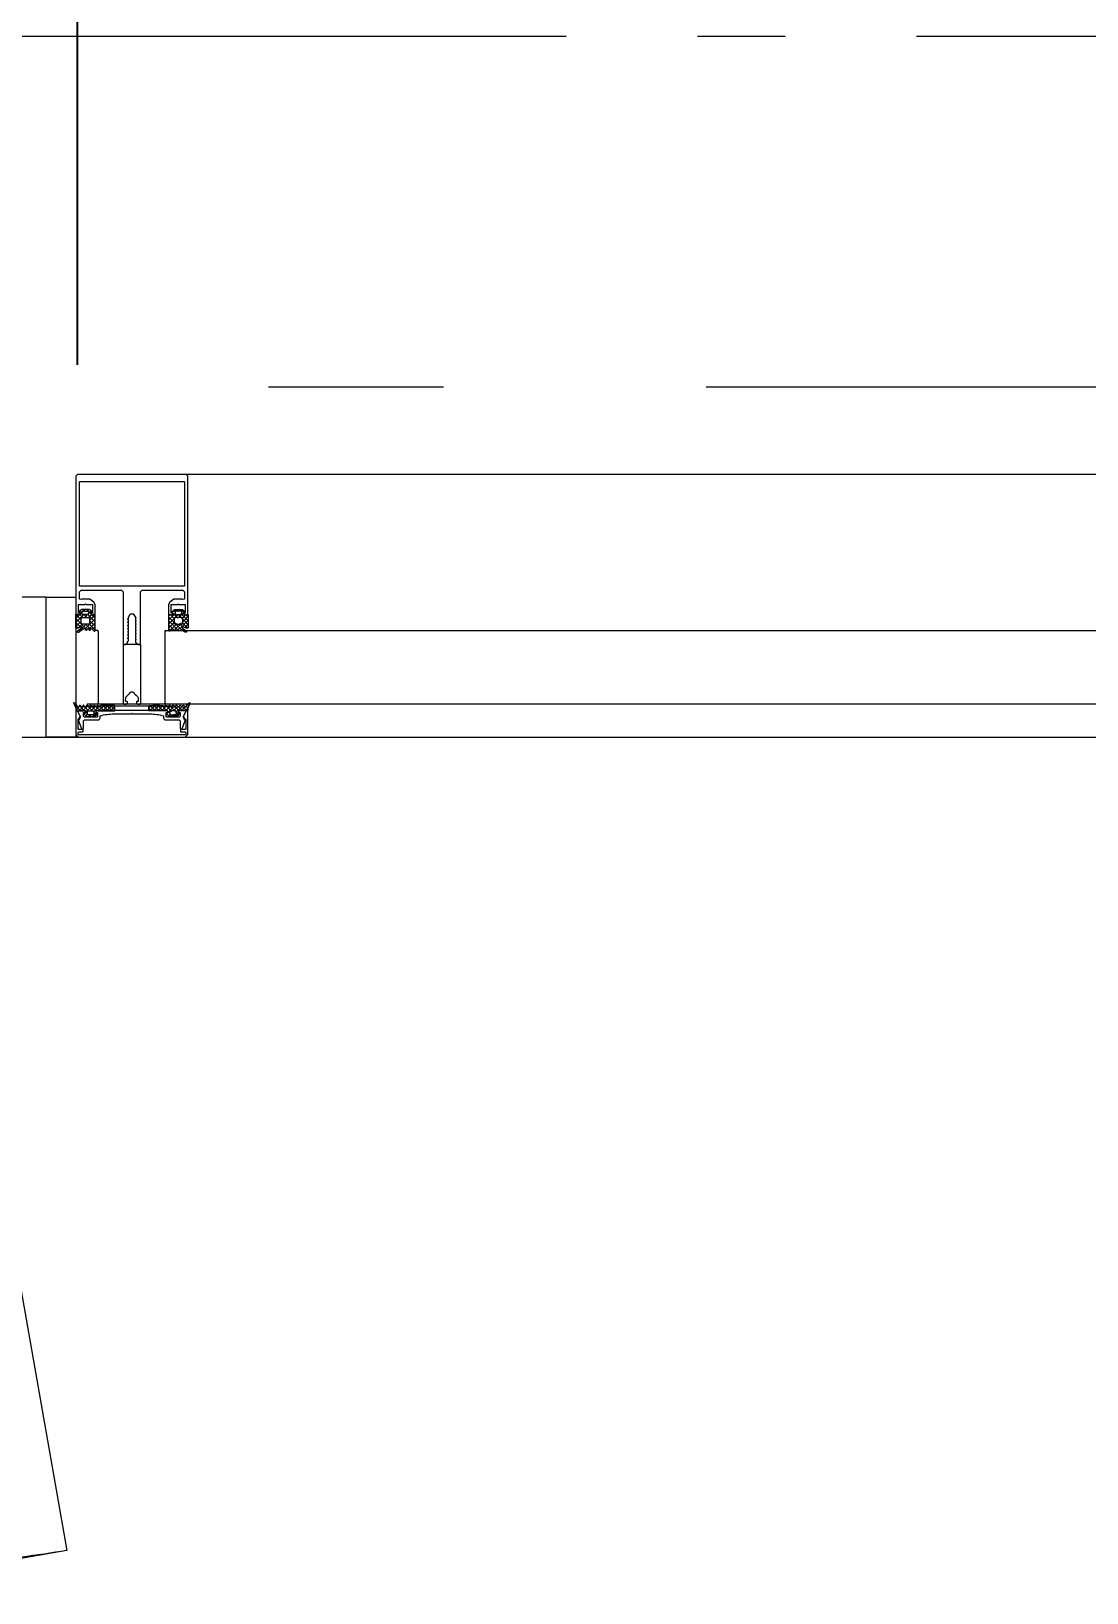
# Model space of a CAD drawing. Header units: millimetres. Extents: x -85420 to 1195317, y -69347 to 470418.
# Drawn here: x 449821 to 450424, y 58088 to 58979 of the extents above; entities that cross this region are included whole.
import ezdxf

# ---------------------------------------------------------------- set-up
doc = ezdxf.new("R2010")
doc.units = ezdxf.units.MM
for name, pattern in [('ACAD_ISO03W100', [30, 12, -18]), ('GOST2.303 6', [12, 8, -1.5, 1, -1.5]), ('ГОСТ 2.303 5', [24, 20, -1.5, 1, -1.5]), ('ГОСТ 2.303 6', [12, 8, -1.5, 1, -1.5]), ('осевая', [50.8, 31.75, -6.35, 6.35, -6.35])]:
    doc.linetypes.add(name, pattern=pattern)
for name, color, linetype, lineweight in [('!М_Перегородки_АЛЮ+стекло', 4, 'Continuous', 15), ('!ФС_Ригели_балки', 251, 'ГОСТ 2.303 6', 15), ('+АР_Осевые линии', 252, 'GOST2.303 6', 9), ('СПДС_РАЗМЕРЫ', 252, 'Continuous', 0)]:
    doc.layers.add(name, color=color, linetype=linetype, lineweight=lineweight)
doc.layers.add('ОСИ', color=7, linetype='осевая', lineweight=13, true_color=0x999999)
doc.styles.add('ГОСТ 2.304', font='CS_Gost2304.shx', dxfattribs={"oblique": 10})
doc.dimstyles.new('СПДС', dxfattribs={"dimscale": 100, "dimtxt": 2.5, "dimasz": 2.5, "dimexe": 2, "dimexo": 0.625, "dimgap": 1, "dimtad": 1, "dimdec": 0, "dimrnd": 5, "dimtxsty": 'ГОСТ 2.304', "dimblk": 'OBLIQUE', "dimblk1": 'OBLIQUE', "dimblk2": 'OBLIQUE', "dimcen": 2.5, "dimdle": 2, "dimadec": 0, "dimazin": 2, "dimtfac": 0.75, "dimtdec": 4, "dimtmove": 1, "dimatfit": 3, "dimfxl": 1, "dimtfill": 1, "dimtolj": 1, "dimarcsym": 1})
pattern_1 = [(45, (127555.1525, 106971.9369), (-1.122532015, 1.122532015), []), (135, (127555.1525, 106971.9369), (-1.122532015, -1.122532015), [])]

# ---------------------------------------------------------------- blocks, each defined once
blk = doc.blocks.new('1700-3')
for points in [[(80, 1600), (0, 1600), (0, 1583), (80, 1583), (80, 1600)], [(0, 1583), (80, 1583), (80, 1513), (50, 1513), (50, 1513), (0, 1513), (0, 1583)]]:
    blk.add_lwpolyline(points)
blk.add_lwpolyline([(-476.26, 1526.04), (-12.13, 1444.2), (0, 1513), (-464.13, 1594.84)], close=True)
at = {"linetype": 'ACAD_ISO03W100', "ltscale": 3}
blk.add_arc((0, 1513), 471.29, 170, 270, dxfattribs=at)
blk = doc.blocks.new('_Oblique')
at = {"color": 0, "linetype": 'ByBlock', "lineweight": -2}
blk.add_line((-0.5, -0.5), (0.5, 0.5), dxfattribs=at)
blk = doc.blocks.new('*D290')
at = {"layer": 'Defpoints', "color": 0, "ltscale": 100, "transparency": 16777216}
for p in [(449847.35, 59209.33), (448146.37, 58976.42), (449847.35, 58726.42)]:
    blk.add_point(p, dxfattribs=at)
at = {"layer": 'СПДС_РАЗМЕРЫ', "color": 0, "lineweight": -2, "ltscale": 100, "transparency": 16777216}
for p, q in [((448146.37, 59038.92), (448146.37, 59409.33)), ((449847.35, 58788.92), (449847.35, 59409.33)), ((447946.37, 59209.33), (450047.35, 59209.33))]:
    blk.add_line(p, q, dxfattribs=at)
at = {"layer": 'СПДС_РАЗМЕРЫ', "color": 0, "lineweight": -2, "ltscale": 100, "transparency": 16777216, "xscale": 250, "yscale": 250, "zscale": 250, "rotation": 180}
blk.add_blockref('_Oblique', (448146.37, 59209.33), dxfattribs=at)
at = {"layer": 'СПДС_РАЗМЕРЫ', "color": 0, "lineweight": -2, "ltscale": 100, "transparency": 16777216, "xscale": 250, "yscale": 250, "zscale": 250}
blk.add_blockref('_Oblique', (449847.35, 59209.33), dxfattribs=at)
at = {"layer": 'СПДС_РАЗМЕРЫ', "color": 0, "ltscale": 100, "transparency": 16777216, "insert": (448996.86, 59434.33), "char_height": 250, "attachment_point": 5, "style": 'ГОСТ 2.304', "bg_fill": 3, "box_fill_scale": 1.1, "bg_fill_color": 256, "bg_fill_true_color": 13158600, "bg_fill_transparency": 0}
blk.add_mtext('\\A1;1700', dxfattribs=at)
blk = doc.blocks.new('*U49')
at = {"linetype": 'ГОСТ 2.303 5', "ltscale": 50}
blk.add_lwpolyline([(5560, 400), (0, 400), (0, 0), (5560, 0)], close=True, dxfattribs=at)
blk = doc.blocks.new('Из_буфера30619')
blk.add_blockref('*U49', (6000, -12000))
blk = doc.blocks.new('A$C314F1C93')
at = {"layer": '+АР_Осевые линии', "linetype": 'ГОСТ 2.303 5', "lineweight": 0, "ltscale": 100}
blk.add_lwpolyline([(-4200, 43450), (75280, 43450)], dxfattribs=at)

msp = doc.modelspace()

# ---------------------------------------------------------------- block references
at = {"layer": 'ОСИ', "ltscale": 40}
msp.add_blockref('A$C314F1C93', (430406.37, 15326.42, 0), dxfattribs=at)

# ---------------------------------------------------------------- next in the draw order: hatches: boundary and pattern name
at = {"layer": '!М_Перегородки_АЛЮ+стекло'}
h = msp.add_hatch(dxfattribs=at)
h.set_pattern_fill('ANSI37', color=256, scale=0.5)
h.set_pattern_definition([(45, (127555.1525, 106972.5792), (-1.122532015, 1.122532015), []), (135, (127555.1525, 106972.5792), (-1.122532015, -1.122532015), [])])
edge = h.paths.add_edge_path()
edge.add_arc((449842.31, 58645.79), 11.02, 301.32018, 310.12178)
edge.add_arc((449847.75, 58636.91), 0.602, 203.62784, 297.88064)
edge.add_arc((449847.6, 58636.73), 0.4, 111.54212, 188.45788)
edge.add_arc((449842.3, 58645.62), 9.95, 301.18717, 319.274)
edge.add_arc((449849.61, 58639.32), 0.305, 320.37, 475.01424)
edge.add_line((449847.4, 58638.74), (449849.48, 58639.59))
edge.add_arc((449847.27, 58639.01), 0.304, 270, 295.0452)
edge.add_line((449846.54, 58638.71), (449847.27, 58638.71))
edge.add_arc((449846.54, 58639.02), 0.306, 176.84485, 269.92113)
edge.add_line((449846.24, 58646.23), (449846.24, 58639.03))
edge.add_arc((449846.42, 58646.23), 0.183, 90, 180)
edge.add_line((449847.52, 58646.41), (449846.42, 58646.41))
edge.add_arc((449847.52, 58645.98), 0.427, 38.4732, 90)
edge.add_arc((449848.19, 58646.51), 0.427, 218.4732, 360)
edge.add_line((449848.61, 58647.61), (449848.61, 58646.51))
edge.add_arc((449848.43, 58647.61), 0.183, 0, 90)
edge.add_line((449848.31, 58647.79), (449848.43, 58647.79))
edge.add_arc((449848.31, 58647.98), 0.183, 134.98919, 270)
edge.add_line((449849.4, 58649.2), (449848.18, 58648.11))
edge.add_arc((449849.78, 58648.69), 0.637, 89.04229, 126.37432)
edge.add_line((449853.93, 58649.33), (449849.79, 58649.33))
edge.add_arc((449853.94, 58648.69), 0.637, 53.62568, 90.95771)
edge.add_line((449855.54, 58648.11), (449854.32, 58649.2))
edge.add_arc((449855.41, 58647.98), 0.183, 270, 405.01081)
edge.add_line((449855.29, 58647.79), (449855.41, 58647.79))
edge.add_arc((449855.29, 58647.61), 0.183, 90, 180)
edge.add_line((449855.11, 58646.51), (449855.11, 58647.61))
edge.add_arc((449855.53, 58646.51), 0.427, 180, 321.5268)
edge.add_arc((449856.2, 58645.98), 0.427, 90, 141.5268)
edge.add_line((449857.16, 58646.41), (449856.2, 58646.41))
edge.add_arc((449857.16, 58646.23), 0.183, 0, 90)
edge.add_line((449857.35, 58637.23), (449857.35, 58646.23))
edge.add_arc((449857.04, 58637.23), 0.305, 359.97312, 360.02688)
edge.add_arc((449857.04, 58637.23), 0.305, 225.0039, 359.97312)
edge.add_line((449855.52, 58638.34), (449856.83, 58637.01))
edge.add_arc((449855.3, 58638.13), 0.305, 45.00818, 145.65327)
edge.add_line((449854.56, 58637.57), (449855.05, 58638.3))
edge.add_arc((449854.31, 58637.74), 0.305, 214.34291, 325.65709)
edge.add_line((449853.57, 58638.3), (449854.06, 58637.57))
edge.add_arc((449853.32, 58638.13), 0.305, 34.34291, 145.65709)
edge.add_line((449852.58, 58637.57), (449853.07, 58638.3))
edge.add_arc((449852.33, 58637.74), 0.305, 214.34291, 325.65709)
edge.add_line((449851.59, 58638.3), (449852.08, 58637.57))
edge.add_arc((449851.34, 58638.13), 0.305, 34.33696, 110.83556)
edge.add_arc((449853.31, 58632.69), 6.09, 109.99174, 129.84721)
edge = h.paths.add_edge_path(flags=16)
edge.add_line((449853.14, 58646.4), (449850.56, 58646.4))
edge.add_arc((449850.56, 58646.94), 0.541, 180, 270)
edge.add_line((449850.02, 58646.94), (449850.02, 58647.93))
edge.add_arc((449850.56, 58647.93), 0.541, 90, 180)
edge.add_line((449850.56, 58648.47), (449853.14, 58648.47))
edge.add_arc((449853.14, 58647.93), 0.541, 0, 90)
edge.add_line((449853.68, 58647.93), (449853.68, 58646.94))
edge.add_arc((449853.14, 58646.94), 0.541, 270, 360)
edge = h.paths.add_edge_path(flags=16)
edge.add_arc((449849.96, 58644.15), 0.541, 90, 180)
edge.add_line((449849.96, 58644.69), (449853.74, 58644.69))
edge.add_arc((449853.74, 58644.15), 0.541, 0, 90)
edge.add_line((449854.28, 58644.15), (449854.28, 58641.58))
edge.add_arc((449853.74, 58641.58), 0.541, 270, 360)
edge.add_line((449853.74, 58641.04), (449849.96, 58641.04))
edge.add_arc((449849.96, 58641.58), 0.541, 180, 270)
edge.add_line((449849.42, 58641.58), (449849.42, 58644.15))
h = msp.add_hatch(dxfattribs=at)
h.set_pattern_fill('ANSI37', color=256, scale=0.5)
h.set_pattern_definition([(45, (127555.1525, 106972.5792), (-1.122532015, 1.122532015), []), (135, (127555.1525, 106972.5792), (-1.122532015, -1.122532015), [])])
edge = h.paths.add_edge_path()
edge.add_line((449902.29, 58637.57), (449901.81, 58638.3))
edge.add_arc((449901.55, 58638.13), 0.305, 34.34673, 134.99182)
edge.add_line((449901.34, 58638.34), (449900.03, 58637.01))
edge.add_arc((449899.81, 58637.23), 0.305, 180.02688, 314.9961)
edge.add_arc((449899.81, 58637.23), 0.305, 179.97312, 180.02688)
edge.add_line((449899.51, 58637.23), (449899.51, 58646.23))
edge.add_arc((449899.69, 58646.23), 0.183, 90, 180)
edge.add_line((449899.69, 58646.41), (449900.66, 58646.41))
edge.add_arc((449900.66, 58645.98), 0.427, 38.4732, 90)
edge.add_arc((449901.32, 58646.51), 0.427, 218.4732, 360)
edge.add_line((449901.75, 58646.51), (449901.75, 58647.61))
edge.add_arc((449901.57, 58647.61), 0.183, 0, 90)
edge.add_line((449901.57, 58647.79), (449901.45, 58647.79))
edge.add_arc((449901.45, 58647.98), 0.183, 134.98919, 270)
edge.add_line((449901.32, 58648.11), (449902.54, 58649.2))
edge.add_arc((449902.91, 58648.69), 0.637, 89.04229, 126.37432)
edge.add_line((449902.92, 58649.33), (449907.07, 58649.33))
edge.add_arc((449907.08, 58648.69), 0.637, 53.62568, 90.95771)
edge.add_line((449907.46, 58649.2), (449908.68, 58648.11))
edge.add_arc((449908.55, 58647.98), 0.183, 270, 405.01081)
edge.add_line((449908.55, 58647.79), (449908.43, 58647.79))
edge.add_arc((449908.43, 58647.61), 0.183, 90, 180)
edge.add_line((449908.24, 58647.61), (449908.24, 58646.51))
edge.add_arc((449908.67, 58646.51), 0.427, 180, 321.5268)
edge.add_arc((449909.34, 58645.98), 0.427, 90, 141.5268)
edge.add_line((449909.34, 58646.41), (449910.43, 58646.41))
edge.add_arc((449910.43, 58646.23), 0.183, 0, 90)
edge.add_line((449910.62, 58646.23), (449910.62, 58639.03))
edge.add_arc((449910.31, 58639.02), 0.306, 270.07887, 363.15515)
edge.add_line((449910.31, 58638.71), (449909.58, 58638.71))
edge.add_arc((449909.58, 58639.01), 0.304, 244.9548, 270)
edge.add_line((449909.45, 58638.74), (449907.38, 58639.59))
edge.add_arc((449907.25, 58639.32), 0.305, 64.98576, 219.63)
edge.add_arc((449914.56, 58645.62), 9.95, 220.726, 238.81283)
edge.add_arc((449909.26, 58636.73), 0.4, 351.54212, 428.45788)
edge.add_arc((449909.1, 58636.91), 0.602, 242.11936, 336.37216)
edge.add_arc((449914.55, 58645.79), 11.02, 229.87822, 238.67982)
edge.add_arc((449903.54, 58632.69), 6.09, 50.15279, 70.00826)
edge.add_arc((449905.52, 58638.13), 0.305, 69.16444, 145.66304)
edge.add_line((449905.27, 58638.3), (449904.78, 58637.57))
edge.add_arc((449904.53, 58637.74), 0.305, 214.34291, 325.65709)
edge.add_line((449904.28, 58637.57), (449903.79, 58638.3))
edge.add_arc((449903.54, 58638.13), 0.305, 34.34291, 145.65709)
edge.add_line((449903.28, 58638.3), (449902.8, 58637.57))
edge.add_arc((449902.55, 58637.74), 0.305, 214.34291, 325.65709)
edge = h.paths.add_edge_path(flags=16)
edge.add_arc((449903.72, 58646.94), 0.541, 180, 270)
edge.add_line((449903.18, 58647.93), (449903.18, 58646.94))
edge.add_arc((449903.72, 58647.93), 0.541, 90, 180)
edge.add_line((449906.29, 58648.47), (449903.72, 58648.47))
edge.add_arc((449906.29, 58647.93), 0.541, 0, 90)
edge.add_line((449906.83, 58646.94), (449906.83, 58647.93))
edge.add_arc((449906.29, 58646.94), 0.541, 270, 360)
edge.add_line((449903.72, 58646.4), (449906.29, 58646.4))
edge = h.paths.add_edge_path(flags=16)
edge.add_line((449907.44, 58641.58), (449907.44, 58644.15))
edge.add_arc((449906.89, 58641.58), 0.541, 270, 360)
edge.add_line((449903.12, 58641.04), (449906.89, 58641.04))
edge.add_arc((449903.12, 58641.58), 0.541, 180, 270)
edge.add_line((449902.58, 58644.15), (449902.58, 58641.58))
edge.add_arc((449903.12, 58644.15), 0.541, 90, 180)
edge.add_line((449906.89, 58644.69), (449903.12, 58644.69))
edge.add_arc((449906.89, 58644.15), 0.541, 0, 90)
h = msp.add_hatch(dxfattribs=at)
h.set_pattern_fill('ANSI37', color=256, scale=0.5)
h.set_pattern_definition(pattern_1)
edge = h.paths.add_edge_path()
edge.add_arc((449858.38, 58589.77), 0.183, 315.00146, 450)
edge.add_line((449857.29, 58588.42), (449858.51, 58589.64))
edge.add_arc((449856.9, 58588.81), 0.549, 270, 315.00146)
edge.add_line((449852.76, 58588.26), (449856.9, 58588.26))
edge.add_arc((449852.76, 58588.81), 0.549, 224.99854, 270)
edge.add_line((449851.15, 58589.64), (449852.37, 58588.42))
edge.add_arc((449851.28, 58589.77), 0.183, 90, 224.99854)
edge.add_line((449851.52, 58589.95), (449851.28, 58589.95))
edge.add_arc((449851.52, 58590.14), 0.183, 270, 360)
edge.add_line((449851.71, 58591.36), (449851.71, 58590.14))
edge.add_arc((449851.28, 58591.36), 0.427, 0, 70.7667)
edge.add_arc((449851.28, 58591.36), 0.427, 70.75287, 141.53052)
edge.add_arc((449850.61, 58591.89), 0.427, 270, 321.53052)
edge.add_line((449846.83, 58591.46), (449850.61, 58591.46))
edge.add_arc((449846.83, 58591.89), 0.427, 180, 270)
edge.add_line((449846.41, 58592.01), (449846.41, 58591.89))
edge.add_arc((449840.37, 58592.01), 6.03, 0, 37.47615)
edge.add_arc((449845.4, 58595.87), 0.305, 51.18112, 217.47615)
edge.add_arc((449840.59, 58589.88), 7.99, 28.02004, 51.18112)
edge.add_arc((449847.91, 58593.78), 0.305, 208.02004, 334.43857)
edge.add_line((449848.55, 58594.5), (449848.18, 58593.64))
edge.add_arc((449848.82, 58594.37), 0.305, 34.33926, 154.44225)
edge.add_line((449849.55, 58593.81), (449849.07, 58594.54))
edge.add_arc((449849.8, 58593.98), 0.305, 214.34372, 325.65628)
edge.add_line((449850.54, 58594.54), (449850.05, 58593.81))
edge.add_arc((449850.79, 58594.37), 0.305, 34.34372, 145.65628)
edge.add_line((449851.53, 58593.81), (449851.04, 58594.54))
edge.add_arc((449851.78, 58593.98), 0.305, 214.34372, 325.65628)
edge.add_line((449852.52, 58594.54), (449852.03, 58593.81))
edge.add_arc((449852.77, 58594.37), 0.305, 34.34372, 145.65628)
edge.add_line((449853.63, 58593.81), (449853.02, 58594.54))
edge.add_arc((449853.88, 58593.98), 0.305, 214.34372, 325.65628)
edge.add_line((449854.62, 58594.54), (449854.14, 58593.81))
edge.add_arc((449854.87, 58594.37), 0.305, 34.34372, 145.65628)
edge.add_line((449855.61, 58593.81), (449855.13, 58594.54))
edge.add_arc((449855.87, 58593.98), 0.305, 214.34372, 325.65628)
edge.add_line((449856.61, 58594.54), (449856.12, 58593.81))
edge.add_arc((449856.86, 58594.37), 0.305, 34.34372, 145.65628)
edge.add_line((449857.6, 58593.81), (449857.11, 58594.54))
edge.add_arc((449857.85, 58593.98), 0.305, 214.34372, 325.65628)
edge.add_line((449858.71, 58594.54), (449858.1, 58593.81))
edge.add_arc((449858.96, 58594.37), 0.305, 34.34372, 145.65628)
edge.add_line((449859.7, 58593.81), (449859.21, 58594.54))
edge.add_arc((449859.95, 58593.98), 0.305, 214.34372, 325.65628)
edge.add_line((449860.69, 58594.54), (449860.2, 58593.81))
edge.add_arc((449864.44, 58541.63), 53.04, 85.94424, 94.05576)
edge.add_line((449868.62, 58594.37), (449868.19, 58594.54))
edge.add_arc((449868.37, 58594.2), 0.304, 0, 34.36429)
edge.add_line((449868.67, 58591.76), (449868.67, 58594.2))
edge.add_arc((449868.37, 58591.76), 0.305, 270, 360)
edge.add_line((449859.05, 58591.46), (449868.37, 58591.46))
edge.add_arc((449859.05, 58591.89), 0.427, 218.47352, 270)
edge.add_arc((449858.38, 58591.36), 0.427, 38.47352, 180)
edge.add_line((449857.95, 58590.14), (449857.95, 58591.36))
edge.add_arc((449858.14, 58590.14), 0.183, 180, 270)
edge.add_line((449858.38, 58589.95), (449858.14, 58589.95))
edge = h.paths.add_edge_path(flags=16)
edge.add_arc((449856.07, 58590.96), 0.541, 0, 90)
edge.add_line((449856.61, 58590.96), (449856.61, 58589.73))
edge.add_arc((449856.07, 58589.73), 0.541, 270, 360)
edge.add_line((449856.07, 58589.18), (449853.5, 58589.18))
edge.add_arc((449853.5, 58589.73), 0.541, 180, 270)
edge.add_line((449852.96, 58589.73), (449852.96, 58590.96))
edge.add_arc((449853.5, 58590.96), 0.541, 90, 180)
edge.add_line((449853.5, 58591.5), (449856.07, 58591.5))
h = msp.add_hatch(dxfattribs=at)
h.set_pattern_fill('ANSI37', color=256, scale=0.5)
h.set_pattern_definition(pattern_1)
edge = h.paths.add_edge_path()
edge.add_line((449888.12, 58594.37), (449888.54, 58594.54))
edge.add_arc((449892.29, 58541.63), 53.04, 85.94424, 94.05576)
edge.add_line((449896.04, 58594.54), (449896.53, 58593.81))
edge.add_arc((449896.78, 58593.98), 0.305, 214.34372, 325.65628)
edge.add_line((449897.03, 58593.81), (449897.52, 58594.54))
edge.add_arc((449897.77, 58594.37), 0.305, 34.34372, 145.65628)
edge.add_line((449898.03, 58594.54), (449898.63, 58593.81))
edge.add_arc((449898.89, 58593.98), 0.305, 214.34372, 325.65628)
edge.add_line((449899.14, 58593.81), (449899.63, 58594.54))
edge.add_arc((449899.88, 58594.37), 0.305, 34.34372, 145.65628)
edge.add_line((449900.13, 58594.54), (449900.62, 58593.81))
edge.add_arc((449900.87, 58593.98), 0.305, 214.34372, 325.65628)
edge.add_line((449901.12, 58593.81), (449901.61, 58594.54))
edge.add_arc((449901.86, 58594.37), 0.305, 34.34372, 145.65628)
edge.add_line((449902.11, 58594.54), (449902.6, 58593.81))
edge.add_arc((449902.85, 58593.98), 0.305, 214.34372, 325.65628)
edge.add_line((449903.1, 58593.81), (449903.71, 58594.54))
edge.add_arc((449903.96, 58594.37), 0.305, 34.34372, 145.65628)
edge.add_line((449904.21, 58594.54), (449904.7, 58593.81))
edge.add_arc((449904.95, 58593.98), 0.305, 214.34372, 325.65628)
edge.add_line((449905.21, 58593.81), (449905.69, 58594.54))
edge.add_arc((449905.95, 58594.37), 0.305, 34.34372, 145.65628)
edge.add_line((449906.2, 58594.54), (449906.68, 58593.81))
edge.add_arc((449906.94, 58593.98), 0.305, 214.34372, 325.65628)
edge.add_line((449907.19, 58593.81), (449907.66, 58594.54))
edge.add_arc((449907.91, 58594.37), 0.305, 25.55775, 145.66074)
edge.add_line((449908.19, 58594.5), (449908.55, 58593.64))
edge.add_arc((449908.83, 58593.78), 0.305, 205.56143, 331.97996)
edge.add_arc((449916.15, 58589.88), 7.99, 128.81888, 151.97996)
edge.add_arc((449911.33, 58595.87), 0.305, 322.52385, 488.81888)
edge.add_arc((449916.36, 58592.01), 6.03, 142.52385, 180)
edge.add_line((449910.33, 58592.01), (449910.33, 58591.89))
edge.add_arc((449909.9, 58591.89), 0.427, 270, 360)
edge.add_line((449909.9, 58591.46), (449906.12, 58591.46))
edge.add_arc((449906.12, 58591.89), 0.427, 218.46948, 270)
edge.add_arc((449905.45, 58591.36), 0.427, 38.46948, 109.24713)
edge.add_arc((449905.45, 58591.36), 0.427, 109.2333, 180)
edge.add_line((449905.03, 58591.36), (449905.03, 58590.14))
edge.add_arc((449905.21, 58590.14), 0.183, 180, 270)
edge.add_line((449905.21, 58589.95), (449905.45, 58589.95))
edge.add_arc((449905.45, 58589.77), 0.183, 315.00146, 450)
edge.add_line((449905.58, 58589.64), (449904.36, 58588.42))
edge.add_arc((449903.98, 58588.81), 0.549, 270, 315.00146)
edge.add_line((449903.98, 58588.26), (449899.83, 58588.26))
edge.add_arc((449899.83, 58588.81), 0.549, 224.99854, 270)
edge.add_line((449899.44, 58588.42), (449898.22, 58589.64))
edge.add_arc((449898.35, 58589.77), 0.183, 90, 224.99854)
edge.add_line((449898.35, 58589.95), (449898.6, 58589.95))
edge.add_arc((449898.6, 58590.14), 0.183, 270, 360)
edge.add_line((449898.78, 58590.14), (449898.78, 58591.36))
edge.add_arc((449898.35, 58591.36), 0.427, 0, 141.52648)
edge.add_arc((449897.68, 58591.89), 0.427, 270, 321.52648)
edge.add_line((449897.68, 58591.46), (449888.37, 58591.46))
edge.add_arc((449888.37, 58591.76), 0.305, 180, 270)
edge.add_line((449888.06, 58591.76), (449888.06, 58594.2))
edge.add_arc((449888.37, 58594.2), 0.304, 145.63571, 180)
edge = h.paths.add_edge_path(flags=16)
edge.add_line((449900.12, 58590.96), (449900.12, 58589.73))
edge.add_arc((449900.66, 58590.96), 0.541, 90, 180)
edge.add_line((449903.24, 58591.5), (449900.66, 58591.5))
edge.add_arc((449903.24, 58590.96), 0.541, 0, 90)
edge.add_line((449903.78, 58589.73), (449903.78, 58590.96))
edge.add_arc((449903.24, 58589.73), 0.541, 270, 360)
edge.add_line((449900.66, 58589.18), (449903.24, 58589.18))
edge.add_arc((449900.66, 58589.73), 0.541, 180, 270)

# ---------------------------------------------------------------- next in the draw order: linework, layer by layer
msp.add_line((449908.9, 58576.42, 0), (453683.85, 58576.41, 0), dxfattribs=at)
at = {"layer": '!М_Перегородки_АЛЮ+стекло', "elevation": 0}
for points in [[(449857.16, 58646.41), (449856.2, 58646.41, 0.228752), (449855.87, 58646.25, -0.710164), (449855.11, 58646.51), (449855.11, 58647.61, -0.4144), (449855.29, 58647.79), (449855.41, 58647.79, 0.66825), (449855.54, 58648.11), (449854.32, 58649.2, 0.164348), (449853.93, 58649.33), (449849.79, 58649.33, 0.164348), (449849.4, 58649.2), (449848.18, 58648.11, 0.66825), (449848.31, 58647.79), (449848.43, 58647.79, -0.4144), (449848.61, 58647.61), (449848.61, 58646.51, -0.710164), (449847.85, 58646.25, 0.228752), (449847.52, 58646.41), (449846.42, 58646.41, 0.4144), (449846.24, 58646.23), (449846.24, 58639.03, 0.430028), (449846.54, 58638.71), (449847.27, 58638.71, 0.109814), (449847.4, 58638.74), (449849.48, 58639.59, -0.800036), (449849.84, 58639.12, -0.079083), (449847.45, 58637.1, 0.348803), (449847.2, 58636.67, 0.436125), (449848.04, 58636.38, 0.038423), (449849.41, 58637.37, -0.086853), (449851.23, 58638.41, -0.346763), (449851.59, 58638.3), (449852.08, 58637.57, 0.527877), (449852.58, 58637.57), (449853.07, 58638.3, -0.527877), (449853.57, 58638.3), (449854.06, 58637.57, 0.527877), (449854.56, 58637.57), (449855.05, 58638.3, -0.469739), (449855.52, 58638.34), (449856.83, 58637.01, 0.667984), (449857.35, 58637.23), (449857.35, 58646.23, 0.414214)], [(449850.56, 58648.47), (449853.14, 58648.47, -0.414214), (449853.68, 58647.93), (449853.68, 58646.94, -0.414214), (449853.14, 58646.4), (449850.56, 58646.4, -0.414214), (449850.02, 58646.94), (449850.02, 58647.93, -0.414214)], [(449899.69, 58646.41), (449900.66, 58646.41, -0.228752), (449900.99, 58646.25, 0.710164), (449901.75, 58646.51), (449901.75, 58647.61, 0.4144), (449901.57, 58647.79), (449901.45, 58647.79, -0.66825), (449901.32, 58648.11), (449902.54, 58649.2, -0.164348), (449902.92, 58649.33), (449907.07, 58649.33, -0.164348), (449907.46, 58649.2), (449908.68, 58648.11, -0.66825), (449908.55, 58647.79), (449908.43, 58647.79, 0.4144), (449908.24, 58647.61), (449908.24, 58646.51, 0.710164), (449909, 58646.25, -0.228752), (449909.34, 58646.41), (449910.43, 58646.41, -0.4144), (449910.62, 58646.23), (449910.62, 58639.03, -0.430028), (449910.31, 58638.71), (449909.58, 58638.71, -0.109814), (449909.45, 58638.74), (449907.38, 58639.59, 0.800036), (449907.02, 58639.12, 0.079083), (449909.41, 58637.1, -0.348803), (449909.65, 58636.67, -0.436125), (449908.82, 58636.38, -0.038423), (449907.45, 58637.37, 0.086853), (449905.63, 58638.41, 0.346763), (449905.27, 58638.3), (449904.78, 58637.57, -0.527877), (449904.28, 58637.57), (449903.79, 58638.3, 0.527877), (449903.28, 58638.3), (449902.8, 58637.57, -0.527877), (449902.29, 58637.57), (449901.81, 58638.3, 0.469739), (449901.34, 58638.34), (449900.03, 58637.01, -0.667984), (449899.51, 58637.23), (449899.51, 58646.23, -0.414214)], [(449906.29, 58648.47), (449903.72, 58648.47, 0.414214), (449903.18, 58647.93), (449903.18, 58646.94, 0.414214), (449903.72, 58646.4), (449906.29, 58646.4, 0.414214), (449906.83, 58646.94), (449906.83, 58647.93, 0.414214)], [(449849.96, 58644.69), (449853.74, 58644.69, -0.414214), (449854.28, 58644.15), (449854.28, 58641.58, -0.414214), (449853.74, 58641.04), (449849.96, 58641.04, -0.414214), (449849.42, 58641.58), (449849.42, 58644.15, -0.414214)], [(449906.89, 58644.69), (449903.12, 58644.69, 0.414214), (449902.58, 58644.15), (449902.58, 58641.58, 0.414214), (449903.12, 58641.04), (449906.89, 58641.04, 0.414214), (449907.44, 58641.58), (449907.44, 58644.15, 0.414214)], [(449874.83, 58629.33), (449873.73, 58629.33, 0.523933), (449873.37, 58629.01), (449873.37, 58595.86, 0.414326), (449873.92, 58595.31), (449875.26, 58595.31, 0.410627), (449875.81, 58595.85), (449875.81, 58596.53, 0.492552), (449875.58, 58596.78), (449875.08, 58596.78, -0.441111), (449874.83, 58597.02), (449874.89, 58598.89, -0.208057), (449875.32, 58599.69, -0.000016), (449877.7, 58602.06, -0.439819), (449879.16, 58602.06, -0.000016), (449881.54, 58599.69, -0.208057), (449881.97, 58598.89), (449882.02, 58597.02, -0.441111), (449881.78, 58596.78), (449881.28, 58596.78, 0.492552), (449881.05, 58596.53), (449881.05, 58595.85, 0.410627), (449881.6, 58595.31), (449882.94, 58595.31, 0.414326), (449883.49, 58595.86), (449883.49, 58629.01, 0.523933), (449883.12, 58629.33), (449882.02, 58629.33)], [(449849.07, 58594.54, 0.57795), (449848.55, 58594.5), (449848.18, 58593.64, -0.615334), (449847.64, 58593.63, 0.101403), (449845.59, 58596.1, 0.887085), (449845.16, 58595.68, -0.164997), (449846.41, 58592.01), (449846.41, 58591.89, 0.414304), (449846.83, 58591.46), (449850.61, 58591.46, 0.228696), (449850.95, 58591.62, -0.319049), (449851.42, 58591.76, -0.319002), (449851.71, 58591.36), (449851.71, 58590.14, -0.4144), (449851.52, 58589.95), (449851.28, 58589.95, 0.668339), (449851.15, 58589.64), (449852.37, 58588.42, 0.198883), (449852.76, 58588.26), (449856.9, 58588.26, 0.198883), (449857.29, 58588.42), (449858.51, 58589.64, 0.668339), (449858.38, 58589.95), (449858.14, 58589.95, -0.4144), (449857.95, 58590.14), (449857.95, 58591.36, -0.710202), (449858.72, 58591.62, 0.228696), (449859.05, 58591.46), (449868.37, 58591.46, 0.414362), (449868.67, 58591.76), (449868.67, 58594.2, 0.151171), (449868.62, 58594.37), (449868.19, 58594.54, 0.035408), (449860.69, 58594.54), (449860.2, 58593.81, -0.527868), (449859.7, 58593.81), (449859.21, 58594.54, 0.527868), (449858.71, 58594.54), (449858.1, 58593.81, -0.527868), (449857.6, 58593.81), (449857.11, 58594.54, 0.527868), (449856.61, 58594.54), (449856.12, 58593.81, -0.527868), (449855.61, 58593.81), (449855.13, 58594.54, 0.527868), (449854.62, 58594.54), (449854.14, 58593.81, -0.527868), (449853.63, 58593.81), (449853.02, 58594.54, 0.527868), (449852.52, 58594.54), (449852.03, 58593.81, -0.527868), (449851.53, 58593.81), (449851.04, 58594.54, 0.527868), (449850.54, 58594.54), (449850.05, 58593.81, -0.527868), (449849.55, 58593.81)], [(449907.66, 58594.54, -0.57795), (449908.19, 58594.5), (449908.55, 58593.64, 0.615334), (449909.1, 58593.63, -0.101403), (449911.14, 58596.1, -0.887085), (449911.57, 58595.68, 0.164997), (449910.33, 58592.01), (449910.33, 58591.89, -0.414304), (449909.9, 58591.46), (449906.12, 58591.46, -0.228696), (449905.79, 58591.62, 0.319049), (449905.31, 58591.76, 0.319002), (449905.03, 58591.36), (449905.03, 58590.14, 0.4144), (449905.21, 58589.95), (449905.45, 58589.95, -0.668339), (449905.58, 58589.64), (449904.36, 58588.42, -0.198883), (449903.98, 58588.26), (449899.83, 58588.26, -0.198883), (449899.44, 58588.42), (449898.22, 58589.64, -0.668339), (449898.35, 58589.95), (449898.6, 58589.95, 0.4144), (449898.78, 58590.14), (449898.78, 58591.36, 0.710202), (449898.02, 58591.62, -0.228696), (449897.68, 58591.46), (449888.37, 58591.46, -0.414362), (449888.06, 58591.76), (449888.06, 58594.2, -0.151171), (449888.12, 58594.37), (449888.54, 58594.54, -0.035408), (449896.04, 58594.54), (449896.53, 58593.81, 0.527868), (449897.03, 58593.81), (449897.52, 58594.54, -0.527868), (449898.03, 58594.54), (449898.63, 58593.81, 0.527868), (449899.14, 58593.81), (449899.63, 58594.54, -0.527868), (449900.13, 58594.54), (449900.62, 58593.81, 0.527868), (449901.12, 58593.81), (449901.61, 58594.54, -0.527868), (449902.11, 58594.54), (449902.6, 58593.81, 0.527868), (449903.1, 58593.81), (449903.71, 58594.54, -0.527868), (449904.21, 58594.54), (449904.7, 58593.81, 0.527868), (449905.21, 58593.81), (449905.69, 58594.54, -0.527868), (449906.2, 58594.54), (449906.68, 58593.81, 0.527868), (449907.19, 58593.81)], [(449858.25, 58591.6), (449857.76, 58591.12), (449857.76, 58590.51), (449858.74, 58590.51), (449858.74, 58588.19, -0.414362), (449858.43, 58587.89), (449851.72, 58587.89, -0.414326), (449850.69, 58588.92), (449850.69, 58590.51), (449851.79, 58590.51), (449851.79, 58591.12), (449851.18, 58591.6), (449847.76, 58591.6, 0.551224), (449847.49, 58591.17), (449848.83, 58588.36, -0.267349), (449848.75, 58587.33), (449848.02, 58586.36, 0.249629), (449847.96, 58585.85), (449849.66, 58581.33, 0.827043), (449850.72, 58581.54), (449850.72, 58585.32, -0.414326), (449851.76, 58586.35), (449859.2, 58586.35, 0.414326), (449860.23, 58587.39), (449860.23, 58588.61, -0.082799), (449868.25, 58589.7), (449878.12, 58589.7), (449878.37, 58590.07), (449878.73, 58589.7), (449888.49, 58589.7, -0.082799), (449896.5, 58588.61), (449896.5, 58587.39, 0.414326), (449897.54, 58586.35), (449904.97, 58586.35, -0.414326), (449906.01, 58585.32), (449906.01, 58581.54, 0.827043), (449907.07, 58581.33), (449908.78, 58585.85, 0.249629), (449908.72, 58586.36), (449907.99, 58587.33, -0.267349), (449907.91, 58588.36), (449909.25, 58591.17, 0.551224), (449908.97, 58591.6), (449905.56, 58591.6), (449904.95, 58591.12), (449904.95, 58590.51), (449906.05, 58590.51), (449906.05, 58588.92, -0.414326), (449905.01, 58587.89), (449898.3, 58587.89, -0.414362), (449898, 58588.19), (449898, 58590.51), (449898.97, 58590.51), (449898.97, 58591.12), (449898.49, 58591.6)], [(449853.5, 58591.5), (449856.07, 58591.5, -0.414214), (449856.61, 58590.96), (449856.61, 58589.73, -0.414214), (449856.07, 58589.18), (449853.5, 58589.18, -0.414214), (449852.96, 58589.73), (449852.96, 58590.96, -0.414214)], [(449903.24, 58591.5), (449900.66, 58591.5, 0.414214), (449900.12, 58590.96), (449900.12, 58589.73, 0.414214), (449900.66, 58589.18), (449903.24, 58589.18, 0.414214), (449903.78, 58589.73), (449903.78, 58590.96, 0.414214)]]:
    msp.add_lwpolyline(points, format="xyb", close=True, dxfattribs=at)
for points in [[(449846.24, 58646.23), (449846.24, 58646.23)], [(449857.35, 58646.23), (449857.35, 58646.23)], [(449858.93, 58595.31), (449859.42, 58595.8), (449859.42, 58636.77), (449858.93, 58637.26), (449857.35, 58637.26)], [(449897.8, 58595.31), (449897.32, 58595.8), (449897.32, 58636.77), (449897.8, 58637.26), (449899.39, 58637.26)], [(449852.83, 58595.31), (449852.83, 58594.34)]]:
    msp.add_lwpolyline(points, dxfattribs=at)
for points in [[(449897.44, 58595.31), (449897.44, 58637.31), (453695.43, 58637.28), (453695.43, 58595.28)], [(449852.83, 58594.34), (449903.9, 58594.34), (449903.9, 58595.31), (449852.83, 58595.31)], [(449908.78, 58577.76), (449847.96, 58577.76), (449847.71, 58578), (449847.71, 58579.1), (449847.96, 58579.46), (449850.4, 58579.46), (449850.64, 58579.71), (449850.64, 58580.44), (449850.4, 58580.8), (449847.96, 58580.8), (449847.71, 58581.05), (449847.71, 58586.53), (449848.69, 58587.75), (449848.81, 58588.61), (449847.1, 58591.78), (449846.37, 58591.53), (449846.37, 58578), (449847.84, 58576.42), (449908.9, 58576.42), (449910.36, 58578), (449910.36, 58591.53), (449909.63, 58591.78), (449907.92, 58588.61), (449908.04, 58587.75), (449909.14, 58586.53), (449909.14, 58581.05), (449908.78, 58580.8), (449906.34, 58580.8), (449906.09, 58580.44), (449906.09, 58579.71), (449906.34, 58579.46), (449908.78, 58579.46), (449909.14, 58579.1), (449909.14, 58578)]]:
    msp.add_lwpolyline(points, close=True, dxfattribs=at)
at = {"layer": '!М_Перегородки_АЛЮ+стекло'}
msp.add_arc((449846.54, 58639.02, 0), 0.305, 179.98903, 270.01073, dxfattribs=at)

# ---------------------------------------------------------------- next in the draw order: block references
at = {"layer": '!М_Перегородки_АЛЮ+стекло', "xscale": -1, "rotation": 270}
msp.add_blockref('1700-3', (448246.37, 58576.42, 0), dxfattribs=at)
at = {"layer": '!ФС_Ригели_балки'}
msp.add_blockref('Из_буфера30619', (442166.37, 70576.42, 0), dxfattribs=at)

# ---------------------------------------------------------------- next in the draw order: dimensions: what is measured, and where the dimension line sits
at = {"layer": 'СПДС_РАЗМЕРЫ', "ltscale": 100}
dim = msp.add_linear_dim(base=(449847.35, 59209.33), p1=(448146.37, 58976.42), p2=(449847.35, 58726.42), dimstyle='СПДС', dxfattribs=at)
dim.commit()
dim.dimension.update_dxf_attribs({"geometry": '*D290', "text_midpoint": (448996.86, 59434.33)})

# ---------------------------------------------------------------- next in the draw order: linework, layer by layer
at = {"layer": '!М_Перегородки_АЛЮ+стекло'}
msp.add_line((453683.36, 58726.41, 0), (449909.39, 58726.42, 0), dxfattribs=at)
at = {"layer": '!М_Перегородки_АЛЮ+стекло', "elevation": 0}
for points in [[(449846.37, 58725.44), (449846.37, 58646.28), (449848.45, 58646.28), (449848.93, 58646.77), (449848.93, 58647.25), (449847.84, 58647.25), (449847.84, 58652.25), (449851.62, 58652.25), (449851.86, 58652.62), (449852.23, 58652.25), (449855.88, 58652.25), (449855.88, 58647.25), (449854.91, 58647.25), (449854.91, 58646.77), (449855.4, 58646.28), (449857.35, 58646.28), (449857.35, 58652.25), (449856.74, 58653.47), (449854.42, 58655.18), (449854.18, 58655.3), (449849.66, 58655.3), (449849.3, 58655.06), (449848.45, 58655.3), (449848.45, 58659.32), (449849.42, 58660.3), (449872.39, 58660.3), (449873.37, 58659.32), (449873.37, 58629.58), (449873.73, 58629.33), (449874.83, 58629.33), (449875.93, 58630.31), (449875.93, 58631.16), (449876.42, 58631.53), (449876.42, 58632.75), (449875.93, 58632.99), (449876.42, 58633.23), (449876.42, 58634.45), (449875.93, 58634.82), (449876.42, 58635.06), (449876.42, 58636.28), (449875.93, 58636.53), (449876.42, 58636.89), (449876.42, 58638.11), (449875.93, 58638.35), (449876.42, 58638.72), (449876.42, 58639.94), (449875.93, 58640.18), (449876.42, 58640.43), (449876.42, 58641.65), (449875.93, 58642.01), (449876.42, 58642.26), (449876.42, 58643.47), (449875.93, 58643.84), (449876.42, 58644.08), (449876.42, 58644.82), (449877.51, 58646.77), (449879.22, 58646.77), (449880.2, 58645.06), (449880.93, 58644.69), (449880.44, 58644.45), (449880.44, 58643.23), (449880.93, 58642.87), (449880.44, 58642.62), (449880.44, 58641.4), (449880.93, 58641.04), (449880.44, 58640.79), (449880.44, 58639.57), (449880.93, 58639.33), (449880.44, 58638.96), (449880.44, 58637.74), (449880.93, 58637.5), (449880.44, 58637.26), (449880.44, 58635.92), (449880.93, 58635.67), (449880.44, 58635.43), (449880.44, 58634.21), (449880.93, 58633.84), (449880.44, 58633.6), (449880.44, 58632.38), (449880.93, 58632.14), (449880.44, 58631.77), (449880.44, 58630.55), (449880.93, 58630.31), (449881.9, 58629.33), (449883.12, 58629.33), (449883.37, 58629.58), (449883.37, 58659.32), (449884.34, 58660.3), (449907.44, 58660.3), (449908.41, 58659.32), (449908.41, 58655.3), (449907.44, 58655.06), (449907.19, 58655.3), (449902.56, 58655.3), (449902.44, 58655.18), (449900, 58653.47), (449899.39, 58652.25), (449899.39, 58646.28), (449901.34, 58646.28), (449901.95, 58646.77), (449901.95, 58647.25), (449900.85, 58647.25), (449900.85, 58652.25), (449904.63, 58652.25), (449904.87, 58652.62), (449905.24, 58652.25), (449908.9, 58652.25), (449908.9, 58647.25), (449907.92, 58647.25), (449907.92, 58646.77), (449908.41, 58646.28), (449910.36, 58646.28), (449910.36, 58725.44), (449909.39, 58726.42), (449847.35, 58726.42)], [(449848.45, 58722.39), (449908.41, 58722.39), (449908.41, 58662.62), (449848.45, 58662.62)]]:
    msp.add_lwpolyline(points, close=True, dxfattribs=at)

doc.saveas('drawing.dxf')
